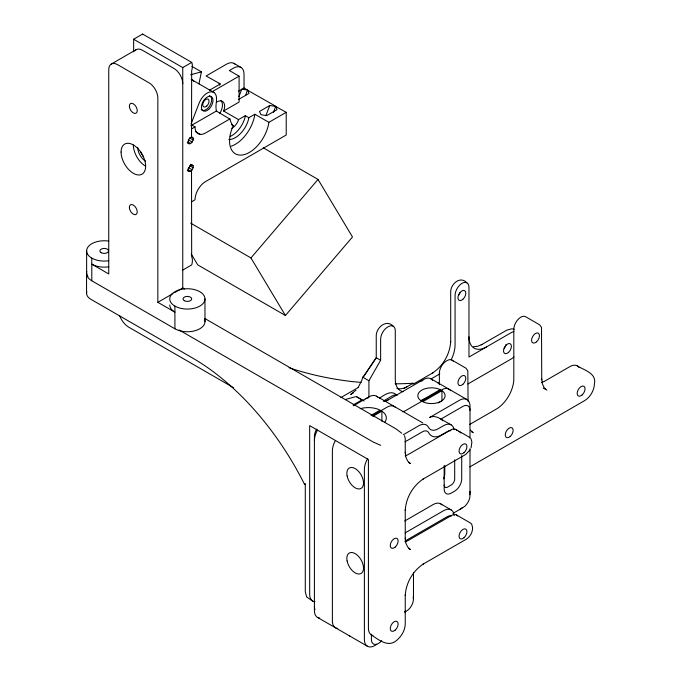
<?xml version="1.0" encoding="UTF-8"?>
<svg xmlns="http://www.w3.org/2000/svg" width="681" height="681" viewBox="0 0 681 681"><rect width="100%" height="100%" fill="white"/><g stroke="black" fill="none" stroke-linecap="round" stroke-linejoin="round"><path stroke-width="1.02" d="M413.486 572.483L413.486 598.948A9.917 5.729 -60 0 1 406.472 611.095L404.667 612.134M444.174 465.702L444.174 489.094A9.917 5.729 -60 0 0 451.188 493.146L454.695 491.12A9.917 5.729 -60 0 0 461.709 478.964L461.709 455.58M454.695 459.828L454.695 478.964A4.963 2.86 -60 0 1 451.188 485.042L447.681 487.068A4.963 2.86 -60 0 1 444.174 485.042M470.009 448.668L470.009 495.445A9.917 5.729 -60 0 1 462.995 507.592L452.925 513.406M470.009 438.232L470.009 406.344A14.88 8.589 -60 0 0 459.488 400.266L429.677 417.479A10.641 8.683 60 0 1 431.456 416.755L434.163 416.517L437.909 417.402L451.145 424.842M405.246 510.563C405.867 497.888 412.941 485.647 423.599 478.769M405.246 595.637C405.867 582.962 412.941 570.721 423.599 563.842M450.686 341.343C450.056 354.018 442.99 366.259 432.324 373.137M191.523 201.84L195.03 199.814A14.88 8.589 -60 0 1 205.551 181.589L286.216 135.017L286.216 112.322L268.876 122.342L254.847 114.238L254.745 115.004A28.023 16.182 -60 0 1 231.242 146.194M268.876 122.342L268.774 123.099A28.023 16.182 -60 0 1 242.291 154.996A28.023 16.182 -60 0 1 232.23 128.002L233.2 125.721L232.23 124.563A28.032 16.182 -60 0 1 230.008 119.158L216.379 111.046L216.09 109.13A28.032 16.182 -60 0 1 216.422 101.801L216.507 98.404A13.143 7.585 -60 0 0 209.62 92.012A13.143 7.585 -60 0 0 199.167 103.052L191.029 124.027M254.847 114.238L248.846 117.702L245.339 115.676L244.973 117.583A19.843 11.458 -60 0 1 230.161 136.464M248.846 117.702L248.48 119.609A19.843 11.458 -60 0 1 228.842 139.545M198.946 83.908L201.414 71.863L191.77 66.295M471.056 447.817L471.882 442.063L470.946 438.555M362.922 376.806L361.688 380.67L358.197 387.361M245.339 115.676L238.512 119.618L223.606 111.012L224.475 108.441A10.913 6.299 -60 0 0 216.95 101.895M238.512 119.618L237.89 121.482A10.913 6.299 -60 0 1 231.855 128.317M238.869 96.702L241.738 89.288L247.467 89.952L245.722 95.229M265.845 115.676L269.804 105.487L275.694 106.474L273.396 112.416M192.187 142.031L193.149 139.963L193.149 138.09L192.187 137.119L190.646 137.434L189.097 138.907L188.143 140.976L188.143 142.857L189.097 143.819L190.646 143.504L192.187 142.031L188.518 139.911M192.187 169.773L193.149 167.705L193.149 165.832L192.187 164.862L190.646 165.177L188.143 168.718L188.143 170.59L189.097 171.561L190.646 171.246L192.187 169.773L188.56 167.679M443.697 478.854L444.753 474.606L444.804 465.813M368.923 397.253L368.923 380.73L380.628 360.283L380.628 339.198A9.917 5.729 -60 0 1 387.642 327.05L388.272 326.684A9.917 5.729 -60 0 1 395.286 330.736L395.286 379.334A24.797 14.318 -60 0 0 403.084 391.677M368.923 380.73L363.041 377.334L376.244 357.755L376.244 335.724C376.159 327.757 386.34 318.759 393.235 326.199M363.041 377.334L376.244 357.755L380.628 360.283M470.086 449.852L465.693 454.465L422.782 479.237M318.027 179.426L352.494 236.971L285.424 315.49L250.957 257.946L318.027 179.426L263.224 147.786M355.976 390.136L350.672 394.444L353.405 392.869M247.637 90.275L275.524 106.151M275.694 106.474L286.216 112.322M133.646 51.884L133.646 39.234L142.627 34.05L191.727 62.397L191.982 63.069A13.637 7.874 -60 0 1 191.667 70.747L191.523 137.256M111.318 64.014L136.217 49.636M133.646 39.234L182.755 67.581L191.727 62.397M220.44 83.984L206.105 75.974L226.594 64.142A14.88 8.589 -60 0 1 235.107 64.235M209.399 90.267L220.133 84.069M212.387 91.577L239.091 76.161L239.091 102.073L223.606 111.012M238.367 91.237L244.028 87.968L247.467 89.952M216.379 111.046L190.859 125.713M238.639 99.409L248.957 93.45L247.807 90.147M191.523 128.939L195.03 126.913A14.88 8.589 -60 0 0 205.551 132.991L229.965 118.894M269.804 105.487L259.487 111.446L261.01 114.731L266.697 115.608L277.014 109.65L275.873 106.347M182.755 270.076L191.727 264.892L191.982 263.93A13.637 7.874 -60 0 0 191.667 256.618L191.523 170.412M108.798 266.807A17.612 10.164 0 0 1 91.79 264.177L108.747 273.966L108.747 69.692A12.403 7.159 60 0 1 117.515 64.627L149.079 82.852A12.403 7.159 60 0 1 157.847 98.038L157.847 302.321L172.974 293.588M174.745 292.566L182.755 287.944L184.551 288.974M340.858 397.593L358.172 387.591M353.039 405.025L361.986 399.866L356.103 396.47L364.114 400.99M353.507 405.774L368.932 396.861A14.88 8.589 -60 0 1 377.58 397.108M379.496 398.206C384.688 394.801 391.49 389.387 397.057 395.499M404.054 388.451L413.095 383.233L413.971 383.735L433.15 372.669M383.88 400.734L392.094 395.993A9.917 5.729 -60 0 1 395.601 395.057M481.186 344.926L506.758 330.166L512.018 328.753L514.198 329.425M385.463 401.492L423.539 379.513A14.88 8.589 -60 0 1 432.648 380.33M431.124 378.891L437.534 375.197A24.797 14.318 -60 0 0 439.824 373.699M371.077 415.367L380.134 410.141A17.978 10.377 0 0 0 360.198 408.711M372.235 415.708L386.902 407.247A14.88 8.589 -60 0 1 395.559 407.485M372.83 416.38L381.888 411.145A17.978 10.377 0 0 1 384.748 422.203M441.943 390.656L422.731 401.747A13.637 7.874 0 0 0 441.109 401.262A13.637 7.874 0 0 0 441.943 390.656L441.943 400.777L438.283 402.888M467.966 383.948L511.142 359.023A14.88 8.589 -60 0 0 513.866 357.031M86.785 291.74A14.88 8.589 0 0 0 90.913 299.317L192.4 357.908A204.147 117.864 60 0 1 304.407 484.106L305.284 483.604L305.284 591.755L306.697 597.016L312.749 601.102M403.322 434.716L418.909 425.719A14.88 8.589 -60 0 1 428.477 427.285A14.88 8.589 -60 0 0 438.036 428.851L443.706 425.582A14.88 8.589 -60 0 1 454.065 429.634M440.241 418.551L441.024 419.028L462.995 406.344A9.917 5.729 -60 0 1 470.009 410.396M404.999 441.85L422.416 431.797A9.917 5.729 -60 0 1 428.792 432.835A19.843 11.458 -60 0 0 441.543 434.921L447.213 431.652A9.917 5.729 -60 0 1 449.451 430.784M469.762 466.945L584.741 400.564C590.393 396.946 594.138 390.468 594.445 383.761C596.709 373.111 584.136 370.311 577.335 365.876M404.718 520.991L433.184 504.553A14.88 8.589 -60 0 1 441.884 504.842M405.135 532.9L443.706 510.631A14.88 8.589 -60 0 1 454.184 515.67M404.965 541.089L447.213 516.7A9.917 5.729 -60 0 1 451.46 515.9M422.782 564.319L466.408 539.131C470.23 536.679 472.725 532.167 472.597 527.605M482.122 344.39L477.577 346.323L473.355 346.74M355.252 396.793L345.352 399.5M190.535 74.774L201.414 71.863M361.185 382.407L352.937 381.658A204.147 117.864 0 0 1 289.084 367.731M380.696 445.357L373.103 441.978L179.154 330.004M234.034 63.401L240.946 67.393M239.091 76.161L229.344 70.535L233.506 68.134A14.88 8.589 -60 0 1 244.028 74.212L244.028 87.968M191.957 79.796L214.123 92.599M231.446 124.708L233.2 125.721M466.911 282.828C460.194 275.396 450.541 284.164 450.686 291.919L450.686 342.288M191.395 124.81L195.03 126.913M195.694 131.748L200.291 134.395M191.378 137.068L193.149 138.09M189.556 137.885L193.149 139.963M187.965 141.963L190.646 143.504M187.258 142.763L189.097 143.819M190.476 164.291L193.149 165.832M189.633 165.679L193.149 167.705M187.913 169.671L190.646 171.246M187.284 170.514L189.097 171.561M543.37 388.144L545.123 389.157M451.98 360.113L466.008 368.217L467.821 370.796L468.06 401.279M190.671 223.147L250.957 257.946M466.928 399.534L437.44 382.518M285.424 315.49L197.737 264.866L191.276 254.081M471.448 431.694L473.201 432.707L470.409 430.12M455.802 429.422L469.83 437.517M376.406 396.146L422.773 422.918M204.709 318.436L395.899 428.817L401.739 433.201M157.847 302.321L174.915 312.17A17.612 10.164 0 0 1 169.756 304.986M408.626 462.527L410.379 463.54L407.596 460.952L405.842 457.079L405.246 452.184M108.798 241.1A17.612 10.164 0 0 0 86.632 250.914L86.632 273.592A17.612 10.164 0 0 0 91.79 280.785L174.915 328.778A17.612 10.164 0 0 0 195.498 330.6A17.612 10.164 0 0 0 204.709 319.823M440.701 503.863L451.145 509.89M456.517 514.964L470.545 523.068L471.661 524.098L472.597 527.46M233.557 387.685L128.769 327.186A14.88 8.589 60 0 1 119.66 315.848M304.407 484.106L305.284 484.617M408.626 548.486L410.379 549.499L407.596 546.911L405.842 543.038L405.246 538.143M371.503 635.015C380.109 640.855 389.387 648.346 398.096 639.033C402.207 635.169 405.033 629.789 405.246 624.094L405.246 594.692M317.491 617.403L349.991 636.156M430.979 378.772L438.096 382.901M349.336 635.773L367.468 646.26M546.877 390.17L544.093 387.583L542.34 383.709L541.744 378.815M404.471 435.678L405.246 438.334L405.246 453.265M142.627 34.05L142.882 34.722M541.744 379.896L541.506 327.433L539.692 324.846L525.664 316.75A9.926 5.729 -60 0 0 520.829 317.167L520.701 317.244A9.926 5.729 -60 0 0 513.814 329.315L513.814 378.738A24.797 14.318 -60 0 1 496.279 409.111L471.567 423.378A24.797 14.318 -60 0 1 469.737 424.323M439.373 384.739L439.373 373.12A9.917 5.729 -60 0 1 446.387 360.973L447.017 360.607A9.917 5.729 -60 0 1 453.095 361.151M413.095 384.246L413.095 383.233A204.147 117.864 0 0 1 394.997 383.837M405.246 509.609L405.246 539.224M381.888 411.145L381.888 421.275M371.4 634.13L371.4 639.442A9.917 5.729 -60 0 0 381.7 640.659M204.972 298.908L204.972 321.585M182.755 67.581L182.755 287.944M174.915 306.092A17.612 10.164 0 0 0 204.377 301.538A17.612 10.164 0 0 0 182.806 289.084A17.612 10.164 0 0 0 174.915 306.092L174.915 328.778M91.79 258.108L91.79 280.785M86.555 272.987L86.555 293.239M486.506 346.918A24.797 14.318 -60 0 1 468.971 336.797M451.239 359.662A24.797 14.318 -60 0 0 455.07 344.824L455.07 295.401A9.926 5.729 -60 0 1 461.956 283.322L462.084 283.245A9.926 5.729 -60 0 1 468.971 287.373L468.971 357.048L511.142 332.694A14.88 8.589 -60 0 1 513.866 331.536M407.561 386.425A24.797 14.318 -60 0 1 396.887 388.4M579.003 367.425A14.88 8.589 -60 0 0 569.895 366.616L545.251 380.841A24.797 14.318 -60 0 1 541.599 382.501M506.009 344.535A5.584 3.218 -60 0 1 504.17 348.366M460.024 292.745A5.584 3.218 -60 0 1 458.577 295.248M314.928 601.774A14.88 8.589 -60 0 1 309.668 594.292L309.668 425.608L368.421 459.53L368.421 628.205A14.88 8.589 -60 0 0 372.907 635.569M87.951 276.622A14.88 8.589 0 0 1 86.785 271.498M457.632 516.002A9.926 5.729 -60 0 0 451.554 515.457L408.753 540.169A24.797 14.318 -60 0 1 405.101 541.838M456.917 430.452A9.917 5.729 -60 0 0 450.839 429.907L408.753 454.21A24.797 14.318 -60 0 1 405.101 455.87M108.798 260.738A17.612 10.164 0 0 1 86.632 250.914M145.632 166.224A17.357 10.019 60 0 1 133.357 144.959M145.632 161.159A11.16 6.444 60 0 1 137.741 147.488M143.436 156.647A11.16 6.444 60 0 1 140.55 151.642M182.755 83.661A12.403 7.159 60 0 0 173.987 68.475L142.423 50.249A12.403 7.159 60 0 0 134.821 50.93M219.137 83.235A28.023 16.182 -60 0 1 219.674 85.236M191.199 79.532A13.143 7.585 -60 0 1 193.787 81.354M220.789 100.499A10.913 6.299 -60 0 1 219.835 113.31M209.305 95.638A8.181 4.724 -60 0 1 209.995 105.368A8.181 4.724 -60 0 1 201.218 109.641M402.42 411.724A14.88 8.589 -60 0 0 406.038 410.371L441.509 389.89A14.88 8.589 -60 0 1 450.626 390.707M388.059 399.994A14.88 8.589 -60 0 1 383.59 401.424M420.969 400.786A13.637 7.874 0 0 1 424.825 398.938M335.461 440.505A14.88 8.589 -60 0 0 332.379 450.873L332.379 620.97A14.88 8.589 -60 0 0 337.64 628.452M420.032 381.539A9.917 5.729 -60 0 1 422.884 380.594M315.014 609.486A9.917 5.729 -60 0 1 314.409 606.541M316.725 429.081A9.917 5.729 -60 0 0 314.409 436.444L314.409 610.593A14.88 8.589 -60 0 0 319.67 618.076M365.425 398.887A9.917 5.729 -60 0 1 368.251 397.942M314.409 440.496A14.88 8.589 -60 0 1 317.491 430.12M470.009 491.393A14.88 8.589 -60 0 1 469.652 494.747M462.212 507.626A14.88 8.589 -60 0 1 459.488 509.618M458.824 431.558A9.917 5.729 -60 0 1 460.773 432.937M441.024 419.028A14.88 8.589 -60 0 1 442.59 420.781M413.486 594.896A14.88 8.589 -60 0 1 413.129 598.25M405.689 611.138A14.88 8.589 -60 0 1 404.795 611.878M450.158 430.698A9.917 5.729 -60 0 1 450.831 430.724M376.738 644.286A14.88 8.589 -60 0 1 364.386 639.442L364.386 469.345A14.88 8.589 -60 0 1 367.468 458.977M440.19 389.643L420.977 400.734A13.637 7.874 0 0 1 421.82 390.119A13.637 7.874 0 0 1 440.19 389.643M462.884 384.331A5.584 3.218 -60 0 0 464.655 375.691A5.584 3.218 -60 0 0 458.058 381.547A5.584 3.218 -60 0 0 462.884 384.331M510.239 436.436A5.584 3.218 -60 0 0 512.001 427.796A5.584 3.218 -60 0 0 505.404 433.652A5.584 3.218 -60 0 0 510.239 436.436M536.543 341.811A5.584 3.218 -60 0 0 538.313 333.171A5.584 3.218 -60 0 0 531.708 339.019A5.584 3.218 -60 0 0 536.543 341.811M582.136 394.929A5.584 3.218 -60 0 0 583.906 386.28A5.584 3.218 -60 0 0 577.301 392.137A5.584 3.218 -60 0 0 582.136 394.929M508.486 352.4A5.584 3.218 -60 0 0 510.248 343.76A5.584 3.218 -60 0 0 503.651 349.617A5.584 3.218 -60 0 0 508.486 352.4M462.884 299.291A5.584 3.218 -60 0 0 464.655 290.642A5.584 3.218 -60 0 0 458.058 296.499A5.584 3.218 -60 0 0 462.884 299.291M464.016 452.678A5.584 3.218 -60 0 0 465.787 444.038A5.584 3.218 -60 0 0 459.181 449.886A5.584 3.218 -60 0 0 464.016 452.678M395.218 547.073A5.584 3.218 -60 0 0 396.989 538.424A5.584 3.218 -60 0 0 390.383 544.281A5.584 3.218 -60 0 0 395.218 547.073M464.016 537.726A5.584 3.218 -60 0 0 465.787 529.086A5.584 3.218 -60 0 0 459.181 534.934A5.584 3.218 -60 0 0 464.016 537.726M395.218 630.095A5.584 3.218 -60 0 0 396.989 621.455A5.584 3.218 -60 0 0 390.383 627.303A5.584 3.218 -60 0 0 395.218 630.095M184.296 300.679A4.341 2.503 0 0 0 191.557 299.555A4.341 2.503 0 0 0 186.245 296.49A4.341 2.503 0 0 0 184.296 300.679M101.171 252.685A4.341 2.503 0 0 0 108.432 251.561A4.341 2.503 0 0 0 103.12 248.497A4.341 2.503 0 0 0 101.171 252.685M121.082 152.05A17.357 10.019 60 0 0 139.494 174.957A17.357 10.019 60 0 0 139.494 150.399A17.357 10.019 60 0 0 121.082 152.05M129.39 207.96A5.584 3.218 60 0 0 135.698 214.626A5.584 3.218 60 0 0 134.812 206.292A5.584 3.218 60 0 0 129.39 207.96M129.39 106.713A5.584 3.218 60 0 0 135.698 113.378A5.584 3.218 60 0 0 134.812 105.044A5.584 3.218 60 0 0 129.39 106.713M208.718 109.36A8.181 4.724 -60 0 0 211.306 96.676A8.181 4.724 -60 0 0 201.627 105.266A8.181 4.724 -60 0 0 208.718 109.36M206.718 106.057A4.461 2.579 -60 0 0 208.131 99.145A4.461 2.579 -60 0 0 202.853 103.827A4.461 2.579 -60 0 0 206.718 106.057M347.106 475.917A11.781 6.801 60 0 0 360.998 488.456A11.781 6.801 60 0 0 357.431 470.248A11.781 6.801 60 0 0 347.106 475.917M347.106 560.974A11.781 6.801 60 0 0 360.998 573.504A11.781 6.801 60 0 0 357.431 555.296A11.781 6.801 60 0 0 347.106 560.974"/></g></svg>
